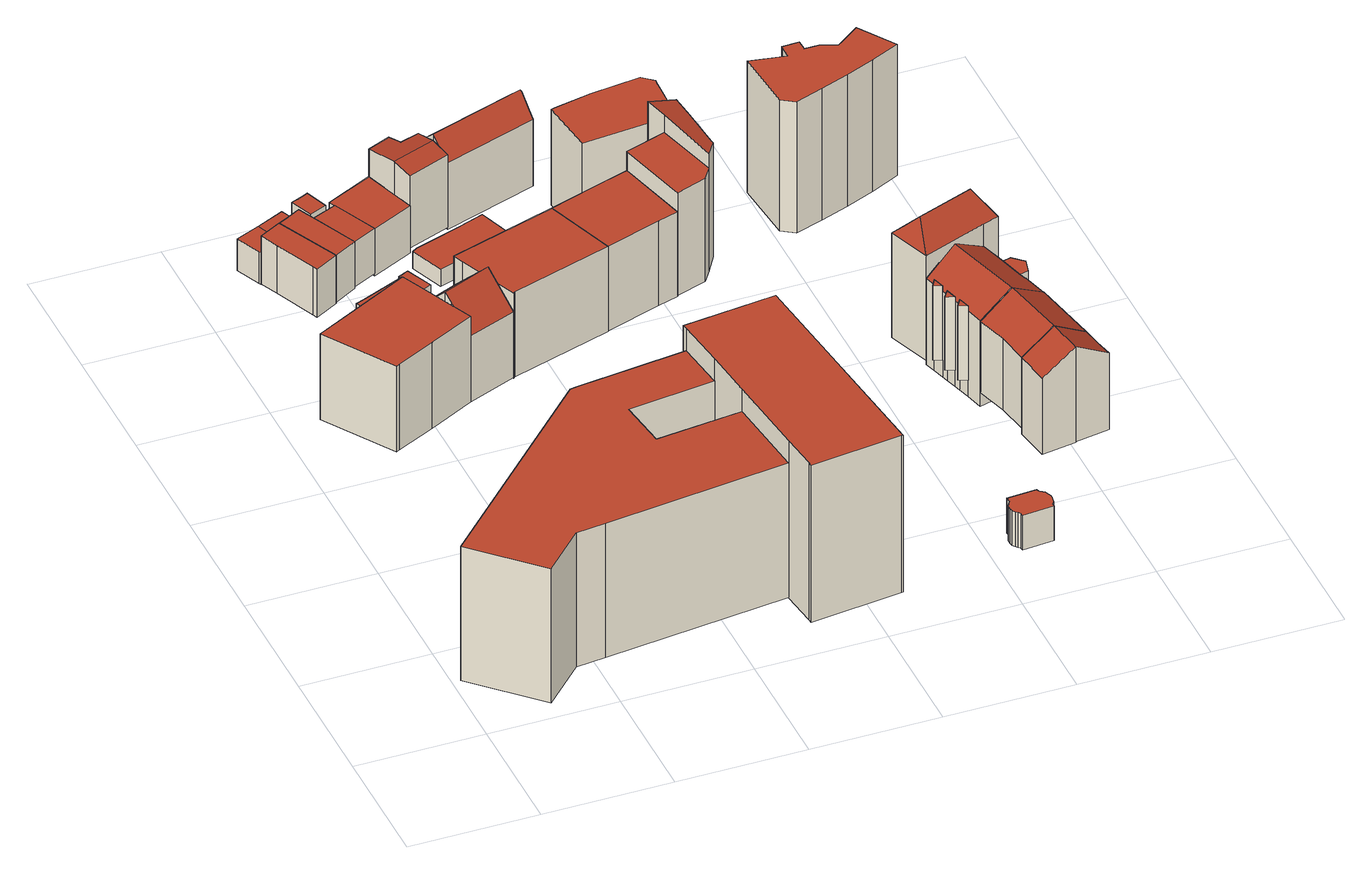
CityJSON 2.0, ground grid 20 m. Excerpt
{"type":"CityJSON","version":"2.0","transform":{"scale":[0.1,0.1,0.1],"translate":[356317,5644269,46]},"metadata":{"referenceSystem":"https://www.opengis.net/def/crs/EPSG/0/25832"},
"CityObjects":{
"building1":{"type":"Building","attributes":{"measuredHeight":14.82,"roofType":"1000","storeysAboveGround":5,"function":"31001_1010","Gemeindeschluessel":"05315000"},"address":[{"CountryName":"Germany","LocalityName":"Köln","ThoroughfareNumber":"2","ThoroughfareName":"Krummer Büchel"}],"geometry":[{"type":"Solid","lod":"2","boundaries":[[[[0,1,2,3]],[[1,0,4,5,6,7,8,9]],[[10,11,12,13,14,15,3,2]],[[9,8,11,10]],[[4,0,3,15]],[[6,5,14,13]],[[8,7,12,11]],[[1,9,10,2]],[[5,4,15,14]],[[7,6,13,12]]]],"semantics":{"surfaces":[{"type":"WallSurface"},{"type":"RoofSurface"},{"type":"GroundSurface"}],"values":[[0,1,2,0,0,0,0,0,0,0]]}}]},
"building2":{"type":"Building","attributes":{"function":"31001_2020","Gemeindeschluessel":"05315000"},"address":[{"CountryName":"Germany","LocalityName":"Köln","ThoroughfareNumber":"11","ThoroughfareName":"Waidmarkt"}],"children":["building2-1","building2-2","building2-3"]},
"building2-1":{"type":"BuildingPart","attributes":{"measuredHeight":27.1,"roofType":"1000","storeysAboveGround":6},"address":[{"CountryName":"Germany","LocalityName":"Köln","ThoroughfareNumber":"1","ThoroughfareName":"Blaubach"}],"parents":["building2"],"geometry":[{"type":"MultiSurface","lod":"2","boundaries":[[[16,17,18,19]],[[20,18,21,22]],[[23,16,19,24]],[[25,26,27,28]],[[29,30,31,32]],[[33,34,35,28]],[[36,21,25,37]],[[38,17,39,40]],[[41,20,22,42]],[[43,44,30,29,26,25,21,18,17,38]],[[34,36,37,35]],[[45,41,42,33]],[[30,44,46,31]],[[40,39,45,33,28,27,32,31,46,47]],[[39,23,24,45]],[[43,38,40,47]],[[26,29,32,27]],[[44,43,47,46]]],"semantics":{"surfaces":[{"type":"WallSurface"},{"type":"ClosureSurface"},{"type":"RoofSurface"},{"type":"GroundSurface"}],"values":[0,0,1,0,0,0,0,0,1,2,1,0,0,3,0,0,0,0]}}]},
"building2-2":{"type":"BuildingPart","attributes":{"measuredHeight":23.27,"roofType":"1000","storeysAboveGround":6},"parents":["building2"],"geometry":[{"type":"MultiSurface","lod":"2","boundaries":[[[48,49,42,22]],[[50,37,35,51]],[[52,53,54,55]],[[56,57,58,59]],[[57,50,51,58]],[[20,41,60,61]],[[34,42,49,62]],[[62,49,60,63]],[[24,19,16,23]],[[53,56,59,54]],[[35,37,36,34]],[[54,59,58,51,35,34,62,63,24,23,64,65,55]],[[48,66,67,61]],[[22,36,66,48]],[[52,68,69,16,19,67,66,36,37,50,57,56,53]],[[61,67,19,20]],[[16,69,64,23]],[[68,52,55,65]],[[49,48,61,60]],[[63,60,41,24]],[[69,68,65,64]]],"semantics":{"surfaces":[{"type":"ClosureSurface"},{"type":"WallSurface"},{"type":"GroundSurface"},{"type":"RoofSurface"}],"values":[0,1,1,1,1,0,1,1,0,1,0,2,1,1,3,1,1,1,0,1,1]}}]},
"building2-3":{"type":"BuildingPart","attributes":{"measuredHeight":5.05,"roofType":"1000","storeysAboveGround":6},"address":[{"CountryName":"Germany","LocalityName":"Köln","ThoroughfareNumber":"1","ThoroughfareName":"Blaubach"}],"parents":["building2"],"geometry":[{"type":"Solid","lod":"2","boundaries":[[[[60,61,48,49]],[[49,42,41,60]],[[42,22,20,41]],[[41,20,61,60]],[[61,20,22,48]],[[49,48,22,42]]]],"semantics":{"surfaces":[{"type":"ClosureSurface"},{"type":"GroundSurface"},{"type":"RoofSurface"}],"values":[[0,1,0,0,2,0]]}}]},
"building3":{"type":"Building","attributes":{"measuredHeight":5.57,"roofType":"1000","storeysAboveGround":1,"function":"31001_2000","Gemeindeschluessel":"05315000"},"address":[{"CountryName":"Germany","LocalityName":"Köln","ThoroughfareNumber":"10","ThoroughfareName":"Hochpfortenbüchel"}],"geometry":[{"type":"Solid","lod":"2","boundaries":[[[[70,71,72,73]],[[74,73,72,75,76,77]],[[78,79,80,71,70,81]],[[80,79,76,75]],[[78,81,74,77]],[[79,78,77,76]],[[81,70,73,74]],[[71,80,75,72]]]],"semantics":{"surfaces":[{"type":"WallSurface"},{"type":"GroundSurface"},{"type":"RoofSurface"}],"values":[[0,1,2,0,0,0,0,0]]}}]},
"building4":{"type":"Building","attributes":{"measuredHeight":8.28,"roofType":"1000","storeysAboveGround":2,"function":"31001_1010","Gemeindeschluessel":"05315000"},"address":[{"CountryName":"Germany","LocalityName":"Köln","ThoroughfareNumber":"10","ThoroughfareName":"Hochpfortenbüchel"}],"geometry":[{"type":"Solid","lod":"2","boundaries":[[[[82,83,84,85]],[[86,87,88,89]],[[85,84,90,91,92,89,88]],[[93,94,92,91]],[[83,95,90,84]],[[94,86,89,92]],[[87,86,94,93,95,83,82]],[[87,82,85,88]],[[95,93,91,90]]]],"semantics":{"surfaces":[{"type":"WallSurface"},{"type":"GroundSurface"},{"type":"RoofSurface"}],"values":[[0,0,1,0,0,0,2,0,0]]}}]},
"building5":{"type":"Building","attributes":{"measuredHeight":5.41,"roofType":"1000","function":"31001_2000","Gemeindeschluessel":"05315000"},"address":[{"CountryName":"Germany","LocalityName":"Köln","ThoroughfareNumber":"8","ThoroughfareName":"Hochpfortenbüchel"}],"geometry":[{"type":"Solid","lod":"2","boundaries":[[[[96,97,98,99]],[[70,71,97,96,100,101]],[[70,101,102,103]],[[100,96,99,104]],[[102,104,99,98,85,103]],[[97,71,85,98]],[[101,100,104,102]],[[71,70,103,85]]]],"semantics":{"surfaces":[{"type":"WallSurface"},{"type":"RoofSurface"},{"type":"GroundSurface"}],"values":[[0,1,0,0,2,0,0,0]]}}]},
"building6":{"type":"Building","attributes":{"measuredHeight":5.47,"roofType":"1000","storeysAboveGround":1,"function":"31001_2000","Gemeindeschluessel":"05315000"},"address":[{"CountryName":"Germany","LocalityName":"Köln","ThoroughfareNumber":"6","ThoroughfareName":"Hochpfortenbüchel"}],"geometry":[{"type":"Solid","lod":"2","boundaries":[[[[81,70,101,105,106,107]],[[107,106,108,109]],[[105,101,102,110]],[[109,108,110,102,103,111]],[[106,105,110,108]],[[70,81,111,103]],[[101,70,103,102]],[[81,107,109,111]]]],"semantics":{"surfaces":[{"type":"RoofSurface"},{"type":"WallSurface"},{"type":"GroundSurface"}],"values":[[0,1,1,2,1,1,1,1]]}}]},
"building7":{"type":"Building","attributes":{"measuredHeight":8.09,"roofType":"1000","storeysAboveGround":2,"function":"31001_1010","Gemeindeschluessel":"05315000"},"address":[{"CountryName":"Germany","LocalityName":"Köln","ThoroughfareNumber":"8","ThoroughfareName":"Hochpfortenbüchel"}],"geometry":[{"type":"Solid","lod":"2","boundaries":[[[[112,113,114,115]],[[113,116,117,114]],[[82,118,119,120]],[[83,82,120,121]],[[82,83,95,122,116,113,112,118]],[[95,83,121,123]],[[119,115,114,117,124,123,121,120]],[[116,122,124,117]],[[122,95,123,124]],[[118,112,115,119]]]],"semantics":{"surfaces":[{"type":"WallSurface"},{"type":"RoofSurface"},{"type":"GroundSurface"}],"values":[[0,0,0,0,1,0,2,0,0,0]]}}]},
"building8":{"type":"Building","attributes":{"measuredHeight":7.08,"roofType":"9999","storeysAboveGround":1,"function":"31001_1120","Gemeindeschluessel":"05315000"},"address":[{"CountryName":"Germany","LocalityName":"Köln","ThoroughfareNumber":"10","ThoroughfareName":"Blaubach"}],"geometry":[{"type":"Solid","lod":"2","boundaries":[[[[125,126,127,128]],[[129,130,131,132]],[[133,134,135,136]],[[137,133,136,138]],[[126,125,134,133,137,130,129]],[[126,129,132,127]],[[130,137,138,131]],[[134,125,128,135]],[[132,131,138,136,135,128,127]]]],"semantics":{"surfaces":[{"type":"WallSurface"},{"type":"RoofSurface"},{"type":"GroundSurface"}],"values":[[0,0,0,0,1,0,0,0,2]]}}]},
"building9":{"type":"Building","attributes":{"function":"31001_2463","Gemeindeschluessel":"05315000"},"address":[{"CountryName":"Germany","LocalityName":"Köln","ThoroughfareNumber":"10","ThoroughfareName":"Blaubach"}],"children":["building9-1","building9-2"]},
"building9-1":{"type":"BuildingPart","attributes":{"measuredHeight":3.67,"roofType":"1000","storeysAboveGround":1},"parents":["building9"],"geometry":[{"type":"Solid","lod":"2","boundaries":[[[[139,140,141,142]],[[143,144,145,146]],[[147,143,146,148]],[[149,150,151,152]],[[153,149,152,154]],[[155,153,154,156]],[[144,157,158,145]],[[159,147,148,160]],[[150,159,160,151]],[[140,155,156,141]],[[157,139,142,158]],[[159,150,149,153,155,140,139,157,144,143,147]],[[148,146,145,158,142,141,156,154,152,151,160]]]],"semantics":{"surfaces":[{"type":"WallSurface"},{"type":"ClosureSurface"},{"type":"RoofSurface"},{"type":"GroundSurface"}],"values":[[0,0,0,0,0,0,0,0,1,0,0,2,3]]}}]},
"building9-2":{"type":"BuildingPart","attributes":{"measuredHeight":3.67,"roofType":"1000","storeysAboveGround":1},"parents":["building9"],"geometry":[{"type":"Solid","lod":"2","boundaries":[[[[161,162,163,164]],[[159,150,151,160]],[[150,165,166,151]],[[167,168,169,170]],[[168,167,165,150,159,162,161]],[[165,167,170,166]],[[168,161,164,169]],[[164,163,160,151,166,170,169]],[[162,159,160,163]]]],"semantics":{"surfaces":[{"type":"WallSurface"},{"type":"ClosureSurface"},{"type":"RoofSurface"},{"type":"GroundSurface"}],"values":[[0,1,0,0,2,0,0,3,0]]}}]},
"building10":{"type":"Building","attributes":{"measuredHeight":16.47,"roofType":"3100","storeysAboveGround":4,"function":"31001_1120","Gemeindeschluessel":"05315000"},"address":[{"CountryName":"Germany","LocalityName":"Köln","ThoroughfareNumber":"12","ThoroughfareName":"Blaubach"}],"geometry":[{"type":"Solid","lod":"2","boundaries":[[[[171,172,173,174]],[[172,175,176,173]],[[177,178,179,13]],[[13,179,12,174,173,176,180]],[[175,181,180,176]],[[182,171,174,12]],[[178,182,12,179]],[[181,177,13,180]],[[178,177,181,175]],[[175,172,171,182,178]]]],"semantics":{"surfaces":[{"type":"WallSurface"},{"type":"GroundSurface"},{"type":"RoofSurface"}],"values":[[0,0,0,1,0,0,0,0,2,2]]}}]},
"building11":{"type":"Building","attributes":{"function":"31001_1010","Gemeindeschluessel":"05315000"},"address":[{"CountryName":"Germany","LocalityName":"Köln","ThoroughfareNumber":"6","ThoroughfareName":"Hochpfortenbüchel"}],"children":["building11-1","building11-2"]},
"building11-1":{"type":"BuildingPart","attributes":{"measuredHeight":5.61,"roofType":"1000","storeysAboveGround":1},"address":[{"CountryName":"Germany","LocalityName":"Köln","ThoroughfareNumber":"6","ThoroughfareName":"Hochpfortenbüchel"}],"parents":["building11"],"geometry":[{"type":"Solid","lod":"2","boundaries":[[[[183,184,185,186]],[[187,183,186,188]],[[189,190,187,188]],[[185,189,188,186]],[[183,187,190,184]],[[184,190,189,185]]]],"semantics":{"surfaces":[{"type":"WallSurface"},{"type":"ClosureSurface"},{"type":"GroundSurface"},{"type":"RoofSurface"}],"values":[[0,0,1,2,3,0]]}}]},
"building11-2":{"type":"BuildingPart","attributes":{"measuredHeight":7.27,"roofType":"1000","storeysAboveGround":1},"parents":["building11"],"geometry":[{"type":"MultiSurface","lod":"2","boundaries":[[[191,192,193,189]],[[192,194,195,193]],[[196,197,188,189,193,195]],[[187,198,191,190]],[[190,189,188,187]],[[199,198,188,197]],[[194,200,196,195]],[[194,192,191,198,199,200]],[[200,199,197,196]]],"semantics":{"surfaces":[{"type":"WallSurface"},{"type":"GroundSurface"},{"type":"ClosureSurface"},{"type":"RoofSurface"}],"values":[0,0,1,0,2,0,0,3,0]}}]},
"building12":{"type":"Building","attributes":{"measuredHeight":7.76,"roofType":"1000","storeysAboveGround":2,"function":"31001_1120","Gemeindeschluessel":"05315000"},"address":[{"CountryName":"Germany","LocalityName":"Köln","ThoroughfareNumber":"6","ThoroughfareName":"Hochpfortenbüchel"}],"geometry":[{"type":"Solid","lod":"2","boundaries":[[[[201,202,203,204,205]],[[113,116,122,206,207]],[[207,206,202,201]],[[206,122,203,202]],[[116,113,205,204]],[[113,207,201,205]],[[122,116,204,203]]]],"semantics":{"surfaces":[{"type":"GroundSurface"},{"type":"RoofSurface"},{"type":"WallSurface"}],"values":[[0,1,2,2,2,2,2]]}}]},
"building13":{"type":"Building","attributes":{"measuredHeight":2.36,"roofType":"1000","storeysAboveGround":1,"function":"31001_2000","Gemeindeschluessel":"05315000"},"address":[{"CountryName":"Germany","LocalityName":"Köln","ThoroughfareNumber":"6","ThoroughfareName":"Blaubach"}],"geometry":[{"type":"Solid","lod":"2","boundaries":[[[[208,209,210,211]],[[212,213,214,215]],[[216,217,218,219]],[[217,212,215,218]],[[213,208,211,214]],[[214,211,210,219,218,215]],[[212,217,216,209,208,213]],[[209,216,219,210]]]],"semantics":{"surfaces":[{"type":"WallSurface"},{"type":"GroundSurface"},{"type":"RoofSurface"}],"values":[[0,0,0,0,0,1,2,0]]}}]},
"building14":{"type":"Building","attributes":{"measuredHeight":8.12,"roofType":"1000","storeysAboveGround":2,"function":"31001_1010","Gemeindeschluessel":"05315000"},"address":[{"CountryName":"Germany","LocalityName":"Köln","ThoroughfareNumber":"4","ThoroughfareName":"Hochpfortenbüchel"}],"geometry":[{"type":"Solid","lod":"2","boundaries":[[[[220,221,222,223]],[[221,224,225,222]],[[226,220,223,227]],[[224,228,229,225]],[[228,226,227,229]],[[222,225,229,227,223]],[[220,226,228,224,221]]]],"semantics":{"surfaces":[{"type":"WallSurface"},{"type":"GroundSurface"},{"type":"RoofSurface"}],"values":[[0,0,0,0,0,1,2]]}}]},
"building15":{"type":"Building","attributes":{"measuredHeight":14.68,"roofType":"1000","storeysAboveGround":5,"function":"31001_1120","Gemeindeschluessel":"05315000"},"address":[{"CountryName":"Germany","LocalityName":"Köln","ThoroughfareNumber":"8","ThoroughfareName":"Blaubach"}],"geometry":[{"type":"Solid","lod":"2","boundaries":[[[[230,231,232,233]],[[234,233,232,235,236,237]],[[238,239,234,237]],[[239,230,233,234]],[[240,241,236,235]],[[231,240,235,232]],[[238,241,240,231,230,239]],[[241,238,237,236]]]],"semantics":{"surfaces":[{"type":"WallSurface"},{"type":"GroundSurface"},{"type":"RoofSurface"}],"values":[[0,1,0,0,0,0,2,0]]}}]},
"building16":{"type":"Building","attributes":{"measuredHeight":13.09,"roofType":"3100","storeysAboveGround":3,"function":"31001_1010","Gemeindeschluessel":"05315000"},"address":[{"CountryName":"Germany","LocalityName":"Köln","ThoroughfareNumber":"2c","ThoroughfareName":"Hochpfortenbüchel"}],"geometry":[{"type":"Solid","lod":"2","boundaries":[[[[242,243,244,245]],[[246,247,248,249]],[[250,251,252,247,246]],[[252,251,253,254]],[[243,255,256,244]],[[254,253,257,245,244,256,258,249,248]],[[255,259,258,256]],[[259,246,249,258]],[[250,242,245,257]],[[246,259,255,243,242,250]],[[247,252,254,248]],[[251,250,257,253]]]],"semantics":{"surfaces":[{"type":"WallSurface"},{"type":"RoofSurface"},{"type":"GroundSurface"}],"values":[[0,0,1,0,0,2,0,0,0,1,0,0]]}}]},
"building17":{"type":"Building","attributes":{"measuredHeight":2.82,"roofType":"1000","storeysAboveGround":1,"function":"31001_2000","Gemeindeschluessel":"05315000"},"address":[{"CountryName":"Germany","LocalityName":"Köln","ThoroughfareNumber":"6","ThoroughfareName":"Blaubach"}],"geometry":[{"type":"Solid","lod":"2","boundaries":[[[[260,261,262,263]],[[261,264,265,262]],[[260,266,267,268,264,261]],[[264,268,269,265]],[[266,260,263,270]],[[267,266,270,271]],[[262,265,269,271,270,263]],[[268,267,271,269]]]],"semantics":{"surfaces":[{"type":"WallSurface"},{"type":"RoofSurface"},{"type":"GroundSurface"}],"values":[[0,0,1,0,0,0,2,0]]}}]},
"building18":{"type":"Building","attributes":{"measuredHeight":14.66,"roofType":"3100","storeysAboveGround":3,"function":"31001_1010","Gemeindeschluessel":"05315000"},"address":[{"CountryName":"Germany","LocalityName":"Köln","ThoroughfareNumber":"2b","ThoroughfareName":"Hochpfortenbüchel"}],"geometry":[{"type":"Solid","lod":"2","boundaries":[[[[272,273,274,275]],[[276,277,278,273,272,279]],[[280,281,282,283]],[[276,280,283,284]],[[273,278,285,274]],[[281,286,287,282]],[[279,272,275,288]],[[277,276,284,289]],[[287,290,288,275,274,285,289,284,283,282]],[[286,291,290,287]],[[279,291,286,281,280,276]],[[278,277,289,285]],[[291,279,288,290]]]],"semantics":{"surfaces":[{"type":"WallSurface"},{"type":"RoofSurface"},{"type":"GroundSurface"}],"values":[[0,1,0,0,0,0,0,0,2,0,1,0,0]]}}]},
"building19":{"type":"Building","attributes":{"function":"31001_1120","Gemeindeschluessel":"05315000"},"address":[{"CountryName":"Germany","LocalityName":"Köln","ThoroughfareNumber":"2","ThoroughfareName":"Blaubach"}],"children":["building19-1","building19-2"]},
"building19-1":{"type":"BuildingPart","attributes":{"measuredHeight":17.78,"roofType":"1000","storeysAboveGround":6},"parents":["building19"],"geometry":[{"type":"MultiSurface","lod":"2","boundaries":[[[292,293,294,295]],[[296,297,298,299]],[[300,293,292,301,302]],[[302,301,303,297]],[[301,292,295,303]],[[299,300,302,296]],[[293,300,298,294]],[[297,303,295,294,298]]],"semantics":{"surfaces":[{"type":"WallSurface"},{"type":"ClosureSurface"},{"type":"RoofSurface"},{"type":"GroundSurface"}],"values":[0,1,2,0,0,0,0,3]}}]},
"building19-2":{"type":"BuildingPart","attributes":{"measuredHeight":14.58,"roofType":"1000","storeysAboveGround":6},"address":[{"CountryName":"Germany","LocalityName":"Köln","ThoroughfareNumber":"4","ThoroughfareName":"Blaubach"}],"parents":["building19"],"geometry":[{"type":"MultiSurface","lod":"2","boundaries":[[[304,296,305,306]],[[306,305,307,308,309,310]],[[297,296,299,298]],[[239,230,311,299,296,304]],[[299,311,308,307]],[[230,239,310,309]],[[311,230,309,308]],[[239,304,306,310]],[[305,297,298,307]]],"semantics":{"surfaces":[{"type":"WallSurface"},{"type":"GroundSurface"},{"type":"ClosureSurface"},{"type":"RoofSurface"}],"values":[0,1,2,3,0,0,0,0,0]}}]},
"building20":{"type":"Building","attributes":{"measuredHeight":6,"roofType":"9999","function":"51009_1750","Gemeindeschluessel":"05315000"},"geometry":[{"type":"Solid","lod":"2","boundaries":[[[[312,313,314,315]],[[316,317,318,319]],[[320,321,322,323]],[[317,324,325,318]],[[324,326,327,325]],[[328,312,315,329]],[[330,331,332,333]],[[334,335,336,337]],[[321,338,339,322]],[[329,315,314,340,323,322,339,341,342,343,344,337,336,333,332,345,346,347,319,318,325,327]],[[348,349,347,346]],[[350,351,343,342]],[[313,352,340,314]],[[331,353,345,332]],[[353,348,346,345]],[[326,328,329,327]],[[349,316,319,347]],[[335,330,333,336]],[[352,320,323,340]],[[351,354,344,343]],[[354,334,337,344]],[[338,355,341,339]],[[355,350,342,341]],[[326,324,317,316,349,348,353,331,330,335,334,354,351,350,355,338,321,320,352,313,312,328]]]],"semantics":{"surfaces":[{"type":"WallSurface"},{"type":"GroundSurface"},{"type":"RoofSurface"}],"values":[[0,0,0,0,0,0,0,0,0,1,0,0,0,0,0,0,0,0,0,0,0,0,0,2]]}}]},
"building21":{"type":"Building","attributes":{"measuredHeight":16.48,"roofType":"1000","storeysAboveGround":5,"function":"31001_2070","Gemeindeschluessel":"05315000"},"address":[{"CountryName":"Germany","LocalityName":"Köln","ThoroughfareNumber":"5","ThoroughfareName":"Hohe Pforte"}],"geometry":[{"type":"Solid","lod":"2","boundaries":[[[[356,357,358,359]],[[360,361,362,363,364,365,357,356,366,367,368,369]],[[368,367,370,371]],[[363,362,372,373]],[[366,356,359,374]],[[367,366,374,370]],[[364,363,373,375]],[[362,361,376,372]],[[360,369,377,378]],[[361,360,378,376]],[[365,364,375,379]],[[357,365,379,358]],[[369,368,371,377]],[[377,371,370,374,359,358,379,375,373,372,376,378]]]],"semantics":{"surfaces":[{"type":"WallSurface"},{"type":"RoofSurface"},{"type":"GroundSurface"}],"values":[[0,1,0,0,0,0,0,0,0,0,0,0,0,2]]}}]},
"building22":{"type":"Building","attributes":{"measuredHeight":20.94,"roofType":"2100","storeysAboveGround":5,"function":"31001_1120","Gemeindeschluessel":"05315000"},"address":[{"CountryName":"Germany","LocalityName":"Köln","ThoroughfareNumber":"1","ThoroughfareName":"Hohe Pforte"}],"geometry":[{"type":"Solid","lod":"2","boundaries":[[[[380,381,382,383]],[[381,384,385,382]],[[386,387,388,389]],[[390,380,383,391]],[[387,390,391,388]],[[388,391,383,382,385,392,389]],[[384,393,392,385]],[[386,393,384,381,380,390,387]],[[393,386,389,392]]]],"semantics":{"surfaces":[{"type":"WallSurface"},{"type":"GroundSurface"},{"type":"RoofSurface"}],"values":[[0,0,0,0,0,1,0,2,0]]}}]},
"building23":{"type":"Building","attributes":{"function":"31001_1120","Gemeindeschluessel":"05315000"},"address":[{"CountryName":"Germany","LocalityName":"Köln","ThoroughfareNumber":"18","ThoroughfareName":"Waidmarkt"}],"children":["building23-1","building23-2"]},
"building23-1":{"type":"BuildingPart","attributes":{"measuredHeight":15.46,"roofType":"3100","storeysAboveGround":4},"parents":["building23"],"geometry":[{"type":"Solid","lod":"2","boundaries":[[[[394,395,396,397]],[[395,398,399,396]],[[397,396,399,400,401,402,403,404]],[[405,406,407,398,395,394]],[[408,409,404,403]],[[409,394,397,404]],[[398,407,400,399]],[[406,405,402,401]],[[394,409,408,405]],[[405,408,403,402]],[[407,406,401,400]]]],"semantics":{"surfaces":[{"type":"ClosureSurface"},{"type":"GroundSurface"},{"type":"RoofSurface"},{"type":"WallSurface"}],"values":[[0,0,1,2,3,0,3,3,2,3,3]]}}]},
"building23-2":{"type":"BuildingPart","attributes":{"measuredHeight":16.48,"roofType":"3100","storeysAboveGround":4},"address":[{"CountryName":"Germany","LocalityName":"Köln","ThoroughfareNumber":"20","ThoroughfareName":"Waidmarkt"}],"parents":["building23"],"geometry":[{"type":"MultiSurface","lod":"2","boundaries":[[[394,395,398,410,411]],[[412,397,404,413]],[[409,404,397,394]],[[414,415,416,417]],[[399,396,418,419]],[[394,397,396,395]],[[410,398,419,420]],[[421,414,417,422]],[[411,415,414,421,409,394]],[[411,410,420,423]],[[417,416,423,420,419,418,412,413,422]],[[396,397,412,418]],[[409,421,422,413]],[[415,411,423,416]],[[395,396,399,398]]],"semantics":{"surfaces":[{"type":"RoofSurface"},{"type":"WallSurface"},{"type":"ClosureSurface"},{"type":"GroundSurface"}],"values":[0,1,2,1,1,2,1,1,0,1,3,1,1,1,2]}}]},
"building24":{"type":"Building","attributes":{"function":"31001_1120","Gemeindeschluessel":"05315000"},"address":[{"CountryName":"Germany","LocalityName":"Köln","ThoroughfareNumber":"24","ThoroughfareName":"Waidmarkt"}],"children":["building24-1","building24-2","building24-3","building24-4","building24-5"]},
"building24-1":{"type":"BuildingPart","attributes":{"measuredHeight":18.07,"roofType":"3100","storeysAboveGround":4},"parents":["building24"],"geometry":[{"type":"MultiSurface","lod":"2","boundaries":[[[424,425,426,427]],[[428,429,430,431]],[[432,431,430,433,434,435,424,427,436,437,438,439,440,441,442,443]],[[444,445,437,436]],[[446,447,432,443]],[[439,448,449,440]],[[450,444,436,427]],[[451,446,443,442]],[[452,453,454,455]],[[454,456,424,435]],[[445,444,450,456,454,453,457,429,428,447]],[[448,458,459,449]],[[460,451,442,441]],[[447,428,431,432]],[[457,453,434,433]],[[434,452,455,435]],[[461,429,457,462]],[[447,446,451,460,459,458,463,445]],[[463,458,439,438]],[[445,463,438,437]],[[459,460,441,440]],[[425,456,450,426]],[[430,461,462,433]]],"semantics":{"surfaces":[{"type":"WallSurface"},{"type":"GroundSurface"},{"type":"ClosureSurface"},{"type":"RoofSurface"}],"values":[0,0,1,0,0,0,0,0,2,0,3,2,0,0,0,0,2,3,0,0,0,2,0]}}]},
"building24-2":{"type":"BuildingPart","attributes":{"measuredHeight":12.6,"roofType":"1000","storeysAboveGround":4},"address":[{"CountryName":"Germany","LocalityName":"Köln","ThoroughfareNumber":"24","ThoroughfareName":"Waidmarkt"}],"parents":["building24"],"geometry":[{"type":"Solid","lod":"2","boundaries":[[[[464,465,466,467]],[[458,448,449,459]],[[458,459,468,465,464]],[[467,466,469,449,448]],[[458,464,467,448]],[[468,459,449,469]],[[465,468,469,466]]]],"semantics":{"surfaces":[{"type":"WallSurface"},{"type":"ClosureSurface"},{"type":"RoofSurface"},{"type":"GroundSurface"}],"values":[[0,1,2,3,0,0,0]]}}]},
"building24-3":{"type":"BuildingPart","attributes":{"measuredHeight":12.92,"roofType":"1000","storeysAboveGround":4},"address":[{"CountryName":"Germany","LocalityName":"Köln","ThoroughfareNumber":"24","ThoroughfareName":"Waidmarkt"}],"parents":["building24"],"geometry":[{"type":"MultiSurface","lod":"2","boundaries":[[[470,471,426,472]],[[450,471,473,456]],[[456,425,426,450]],[[470,473,471]],[[426,425,472]],[[473,470,472,425]]],"semantics":{"surfaces":[{"type":"WallSurface"},{"type":"ClosureSurface"},{"type":"RoofSurface"},{"type":"GroundSurface"}],"values":[0,0,1,2,3,0]}}]},
"building24-4":{"type":"BuildingPart","attributes":{"measuredHeight":12.73,"roofType":"1000","storeysAboveGround":4},"address":[{"CountryName":"Germany","LocalityName":"Köln","ThoroughfareNumber":"24","ThoroughfareName":"Waidmarkt"}],"parents":["building24"],"geometry":[{"type":"MultiSurface","lod":"2","boundaries":[[[474,475,455,476]],[[454,475,477,453]],[[474,477,475]],[[477,474,476,452]],[[453,452,455,454]],[[455,452,476]]],"semantics":{"surfaces":[{"type":"WallSurface"},{"type":"RoofSurface"},{"type":"ClosureSurface"},{"type":"GroundSurface"}],"values":[0,0,1,0,2,3]}}]},
"building24-5":{"type":"BuildingPart","attributes":{"measuredHeight":12.88,"roofType":"1000","storeysAboveGround":4},"address":[{"CountryName":"Germany","LocalityName":"Köln","ThoroughfareNumber":"24","ThoroughfareName":"Waidmarkt"}],"parents":["building24"],"geometry":[{"type":"MultiSurface","lod":"2","boundaries":[[[457,478,479,429]],[[429,461,462,457]],[[480,479,478]],[[479,480,481,461]],[[462,461,481]],[[480,478,462,481]]],"semantics":{"surfaces":[{"type":"WallSurface"},{"type":"ClosureSurface"},{"type":"RoofSurface"},{"type":"GroundSurface"}],"values":[0,1,2,0,3,0]}}]},
"building25":{"type":"Building","attributes":{"measuredHeight":21.82,"roofType":"3200","storeysAboveGround":5,"function":"31001_1120","Gemeindeschluessel":"05315000"},"address":[{"CountryName":"Germany","LocalityName":"Köln","ThoroughfareNumber":"2","ThoroughfareName":"Mühlenbach"}],"geometry":[{"type":"Solid","lod":"2","boundaries":[[[[482,483,484,485]],[[486,487,488,489]],[[488,487,490,491]],[[492,486,489,483]],[[483,489,493,484]],[[486,492,482,494,487]],[[490,495,485,484,493,491]],[[489,488,491,493]],[[492,483,482]],[[487,494,495,490]],[[494,482,485,495]]]],"semantics":{"surfaces":[{"type":"WallSurface"},{"type":"RoofSurface"},{"type":"GroundSurface"}],"values":[[0,1,0,1,0,1,2,0,1,0,0]]}}]},
"building26":{"type":"Building","attributes":{"measuredHeight":22.7,"roofType":"1000","storeysAboveGround":4,"function":"31001_1120","Gemeindeschluessel":"05315000"},"address":[{"CountryName":"Germany","LocalityName":"Köln","ThoroughfareNumber":"2a","ThoroughfareName":"Hohe Pforte"}],"geometry":[{"type":"Solid","lod":"2","boundaries":[[[[496,497,498,499]],[[500,501,502,503]],[[504,505,506,507]],[[508,509,510,511]],[[512,513,514,515]],[[501,504,507,502]],[[497,516,517,498]],[[509,518,519,510]],[[520,511,510,519,499,498,517,503,502,507,506,521,515,514]],[[516,500,503,517]],[[518,496,499,519]],[[513,512,522,505,504,501,500,516,497,496,518,509,508,523]],[[522,512,515,521]],[[505,522,521,506]],[[523,508,511,520]],[[513,523,520,514]]]],"semantics":{"surfaces":[{"type":"WallSurface"},{"type":"GroundSurface"},{"type":"RoofSurface"}],"values":[[0,0,0,0,0,0,0,0,1,0,0,2,0,0,0,0]]}}]}
},
"vertices":[
[111,606,184],[41,715,184],[41,715,36],[111,606,36],[116,609,184],[177,638,184],[249,674,184],[209,765,184],[196,794,184],[118,754,184],[118,754,36],[196,794,36],[209,765,36],[249,674,36],[177,638,36],[116,609,36],
[494,106,256],[494,106,294],[479,241,294],[479,241,256],[479,241,77],[470,320,294],[470,320,77],[494,106,24],[479,241,24],[460,400,294],[459,408,294],[459,408,23],[460,400,23],[604,425,294],[646,59,294],[646,59,23],[604,425,23],[470,320,23],[470,320,24],[460,400,24],[470,320,256],[460,400,256],[501,50,294],[494,106,23],[501,50,23],[479,241,27],[470,320,27],[502,42,294],[644,59,294],[479,241,23],[644,59,23],[502,42,23],
[335,304,77],[335,304,27],[289,380,256],[289,380,24],[98,3,256],[1,98,256],[1,98,24],[98,3,24],[269,369,256],[278,378,256],[278,378,24],[269,369,24],[345,226,27],[345,226,77],[335,304,24],[345,226,24],[207,72,24],[161,67,24],[335,304,256],[345,226,256],[161,67,256],[207,72,256],
[103,1062,101],[111,1040,101],[111,1040,46],[103,1062,46],[96,1080,46],[77,1022,46],[75,1025,46],[58,1064,46],[58,1064,101],[75,1025,101],[77,1022,101],[96,1080,101],
[111,1040,130],[155,945,130],[155,945,47],[111,1040,47],[89,994,130],[77,1022,130],[77,1022,47],[89,994,47],[156,941,47],[120,921,47],[117,928,47],[120,921,130],[117,928,130],[156,941,130],
[124,1056,101],[128,1048,101],[128,1048,47],[124,1056,47],[129,1058,101],[123,1072,101],[123,1072,47],[103,1062,47],[129,1058,47],
[139,1080,101],[146,1083,101],[139,1099,101],[146,1083,47],[139,1099,47],[139,1080,47],[96,1080,47],
[148,1059,130],[160,1033,130],[160,1033,49],[148,1059,49],[192,962,130],[192,962,49],[128,1048,130],[128,1048,49],[111,1040,49],[155,945,49],[192,961,130],[156,941,49],[192,961,49],
[196,794,124],[190,808,124],[190,808,53],[196,794,53],[223,823,124],[235,795,124],[235,795,53],[223,823,53],[271,791,124],[209,765,124],[209,765,53],[271,791,53],[264,807,124],[264,807,53],
[173,881,91],[241,909,91],[241,909,54],[173,881,54],[181,828,91],[165,865,91],[165,865,54],[181,828,54],[190,808,91],[190,808,54],[257,871,91],[269,843,91],[269,843,54],[257,871,54],[257,873,91],[257,873,54],[246,898,91],[246,898,54],[160,876,91],[160,876,54],[223,823,91],[223,823,54],
[264,807,91],[235,795,91],[235,795,54],[264,807,54],[281,815,91],[281,815,54],[287,797,91],[271,791,91],[271,791,54],[287,797,54],
[271,791,150],[287,797,150],[287,797,36],[271,791,36],[306,751,200],[306,751,36],[249,674,150],[229,719,200],[229,719,36],[325,704,36],[325,704,150],[209,765,150],
[165,1110,103],[173,1114,103],[173,1114,47],[165,1110,47],[170,1098,103],[170,1098,47],[178,1102,47],[178,1102,103],
[178,1102,120],[191,1066,120],[191,1066,47],[164,1054,120],[164,1054,47],[150,1090,47],[161,1094,47],[170,1098,120],[161,1094,120],[150,1090,120],
[198,1049,52],[229,979,52],[192,961,52],[192,962,52],[160,1033,52],[229,979,130],[198,1049,130],
[273,880,89],[257,873,89],[257,873,66],[273,880,66],[239,914,89],[255,922,89],[255,922,66],[239,914,66],[246,898,89],[241,909,89],[241,909,66],[246,898,66],
[194,1060,129],[267,1094,129],[267,1094,48],[194,1060,48],[295,1010,129],[295,1010,48],[198,1049,129],[198,1049,48],[229,979,129],[229,979,48],
[487,755,182],[328,706,182],[328,706,35],[487,755,35],[448,866,35],[325,704,35],[287,797,35],[281,815,35],[281,815,182],[448,866,182],[325,704,182],[287,797,182],
[267,1094,177],[303,1109,177],[303,1109,56],[267,1094,56],[352,1066,187],[355,1054,185],[355,1054,56],[352,1066,56],[284,1042,187],[295,1010,181],[361,1035,181],[295,1010,56],[361,1035,56],[312,1087,181],[312,1087,56],[284,1042,56],[342,1097,56],[342,1097,181],
[279,962,88],[287,967,88],[287,967,59],[279,962,59],[363,992,88],[363,992,59],[299,909,88],[420,948,88],[400,1005,88],[400,1005,59],[299,909,59],[420,948,59],
[342,1097,167],[377,1109,167],[377,1109,52],[342,1097,52],[502,1116,198],[496,1148,167],[457,1135,167],[352,1066,198],[503,1114,196],[506,1094,177],[506,1094,52],[503,1114,52],[502,1116,52],[457,1135,52],[508,1084,167],[508,1084,52],[352,1066,52],[496,1148,52],[361,1035,52],[361,1035,167],
[668,829,215],[654,809,215],[654,809,37],[668,829,37],[577,908,182],[577,908,37],[606,793,37],[606,793,182],[606,793,215],[641,929,215],[577,908,215],[641,929,37],
[544,898,182],[577,908,36],[544,898,36],[606,793,36],[574,783,36],[487,755,36],[448,866,36],[574,783,182],
[828,120,83],[831,124,83],[831,124,23],[828,120,23],[829,98,83],[826,102,83],[826,102,23],[829,98,23],[876,135,83],[877,131,83],[877,131,23],[876,135,23],[825,107,83],[825,107,23],[825,112,83],[825,112,23],[826,116,83],[826,116,23],[884,96,83],[884,91,83],[884,91,23],[884,96,23],[888,105,83],[887,100,83],[887,100,23],[888,105,23],[881,128,83],[881,128,23],[830,132,23],[885,125,23],[887,120,23],[889,115,23],[889,110,23],[836,87,23],[835,92,23],[832,95,23],[835,92,83],[832,95,83],[887,120,83],[889,115,83],[830,132,83],[836,87,83],[889,110,83],[885,125,83],
[677,1046,209],[677,1042,209],[677,1042,44],[677,1046,44],[519,1044,209],[529,955,209],[631,964,209],[675,968,209],[675,974,209],[675,979,209],[678,1052,209],[661,1067,209],[584,1058,209],[526,1046,209],[661,1067,44],[584,1058,44],[631,964,44],[675,968,44],[678,1052,44],[675,974,44],[529,955,44],[526,1046,44],[519,1044,44],[675,979,44],
[631,964,247],[675,968,235],[675,968,38],[631,964,38],[679,929,235],[679,929,38],[685,856,235],[668,829,240],[668,829,38],[685,856,38],[641,929,245],[641,929,38],[684,862,38],[684,862,235],
[991,357,180],[983,355,174],[983,355,25],[991,357,25],[939,346,147],[939,346,25],[931,394,25],[917,444,25],[971,459,25],[1024,475,25],[1044,368,25],[971,459,180],[917,444,147],[931,394,149],[1024,475,147],[1044,368,147],
[947,291,147],[1001,300,180],[991,357,15],[1044,368,15],[1055,310,147],[1001,301,180],[1001,301,15],[1055,310,15],[983,355,15],[939,346,15],[947,291,15],[1049,339,147],[1049,339,15],[1001,300,15],
[894,527,0],[894,527,29],[889,545,29],[889,545,0],[917,444,148],[910,472,148],[910,472,0],[917,444,0],[970,459,0],[905,490,0],[902,500,0],[897,518,0],[884,563,0],[935,583,0],[986,602,0],[998,561,0],[1008,523,0],[1011,515,0],[1013,515,0],[1024,475,0],[884,563,148],[935,583,181],[1024,475,146],[970,459,181],[998,561,22],[1008,523,22],[889,545,148],[1013,515,146],[902,500,28],[902,500,148],[897,518,148],[897,518,28],[894,527,148],[905,490,148],[998,561,148],[1008,523,148],[1011,515,148],[910,472,28],[905,490,28],[986,602,148],
[1011,564,148],[1027,549,148],[1027,549,22],[1011,564,22],[1022,527,148],[1022,527,22],
[882,533,158],[889,545,158],[882,533,29],[894,527,158],
[889,506,155],[897,518,155],[889,506,28],[902,500,155],
[905,490,157],[910,472,157],[897,478,157],[897,478,28],
[884,563,187],[860,630,187],[860,630,7],[884,563,7],[980,637,225],[1011,611,187],[1001,632,191],[988,677,187],[1011,611,7],[1001,632,7],[892,604,225],[988,677,7],[986,602,187],[986,602,7],
[893,980,260],[918,970,260],[918,970,33],[893,980,33],[994,941,260],[949,920,260],[949,920,33],[994,941,33],[903,901,260],[859,885,260],[859,885,33],[903,901,33],[844,996,260],[870,997,260],[870,997,33],[844,996,33],[795,883,260],[787,983,260],[787,983,33],[795,883,33],[956,998,260],[956,998,33],[871,980,260],[871,980,33],[843,973,33],[815,870,33],[815,870,260],[843,973,260]
]}
